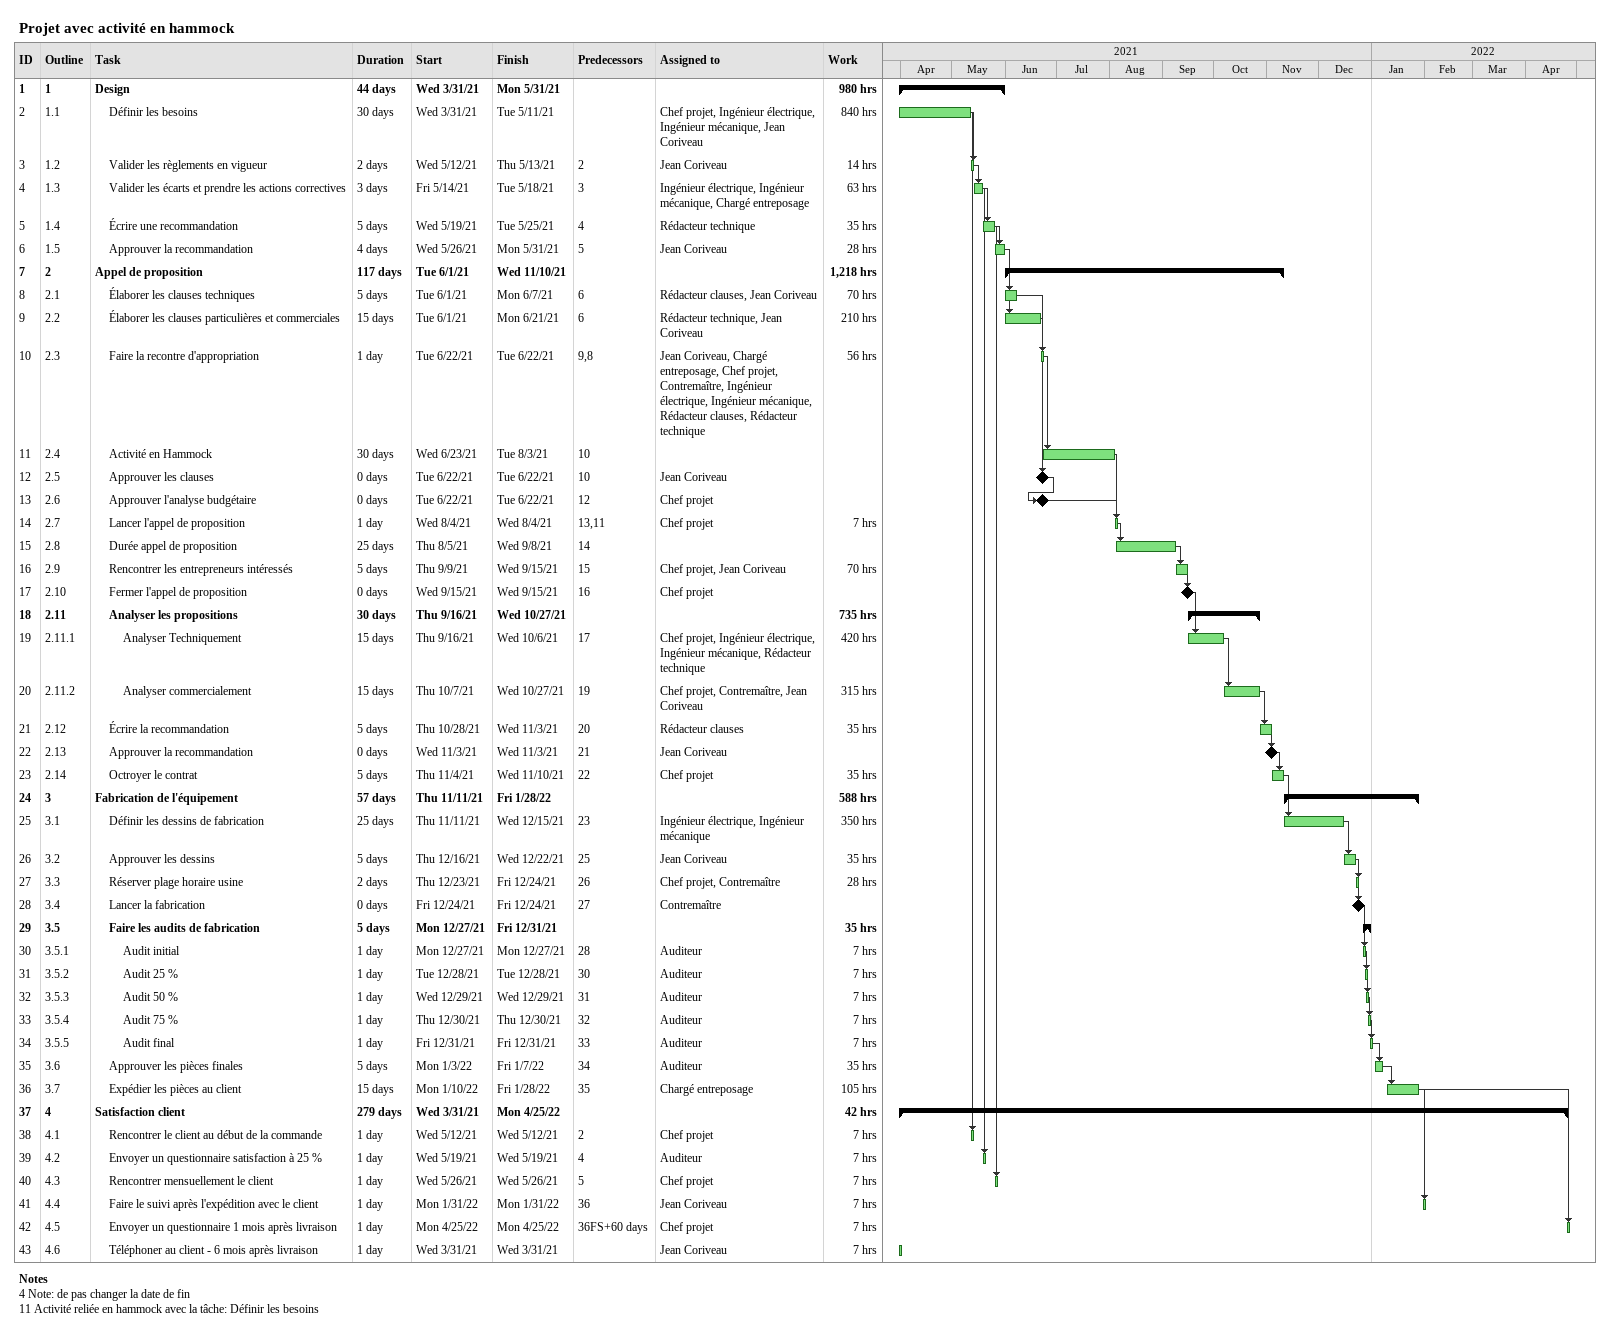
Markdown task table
Projet avec activité en hammock

| ID | WBS | Task | Duration | Start | Finish | Predecessors | Resources | Work (h) |
|---|---|---|---|---|---|---|---|---|
| 1 | 1 | **Design** | 44d | 2021-03-31 | 2021-05-31 |  |  | 980 |
| 2 | 1.1 | Définir les besoins | 30d | 2021-03-31 | 2021-05-11 |  | Chef projet, Ingénieur électrique, Ingénieur mécanique, Jean Coriveau | 840 |
| 3 | 1.2 | Valider les règlements en vigueur | 2d | 2021-05-12 | 2021-05-13 | 2 | Jean Coriveau | 14 |
| 4 | 1.3 | Valider les écarts et prendre les actions correctives | 3d | 2021-05-14 | 2021-05-18 | 3 | Ingénieur électrique, Ingénieur mécanique, Chargé entreposage | 63 |
| 5 | 1.4 | Écrire une recommandation | 5d | 2021-05-19 | 2021-05-25 | 4 | Rédacteur technique | 35 |
| 6 | 1.5 | Approuver la recommandation | 4d | 2021-05-26 | 2021-05-31 | 5 | Jean Coriveau | 28 |
| 7 | 2 | **Appel de proposition** | 117d | 2021-06-01 | 2021-11-10 |  |  | 1218 |
| 8 | 2.1 | Élaborer les clauses techniques | 5d | 2021-06-01 | 2021-06-07 | 6 | Rédacteur clauses, Jean Coriveau | 70 |
| 9 | 2.2 | Élaborer les clauses particulières et commerciales | 15d | 2021-06-01 | 2021-06-21 | 6 | Rédacteur technique, Jean Coriveau | 210 |
| 10 | 2.3 | Faire la recontre d'appropriation | 1d | 2021-06-22 | 2021-06-22 | 9, 8 | Jean Coriveau, Chargé entreposage, Chef projet, Contremaître, Ingénieur électrique, Ingénieur mécanique, Rédacteur clauses, Rédacteur technique | 56 |
| 11 | 2.4 | Activité en Hammock | 30d | 2021-06-23 | 2021-08-03 | 10 |  |  |
| 12 | 2.5 | Approuver les clauses | 0d | 2021-06-22 | 2021-06-22 | 10 | Jean Coriveau |  |
| 13 | 2.6 | Approuver l'analyse budgétaire | 0d | 2021-06-22 | 2021-06-22 | 12 | Chef projet |  |
| 14 | 2.7 | Lancer l'appel de proposition | 1d | 2021-08-04 | 2021-08-04 | 13, 11 | Chef projet | 7 |
| 15 | 2.8 | Durée appel de proposition | 25d | 2021-08-05 | 2021-09-08 | 14 |  |  |
| 16 | 2.9 | Rencontrer les entrepreneurs intéressés | 5d | 2021-09-09 | 2021-09-15 | 15 | Chef projet, Jean Coriveau | 70 |
| 17 | 2.10 | Fermer l'appel de proposition | 0d | 2021-09-15 | 2021-09-15 | 16 | Chef projet |  |
| 18 | 2.11 | **Analyser les propositions** | 30d | 2021-09-16 | 2021-10-27 |  |  | 735 |
| 19 | 2.11.1 | Analyser Techniquement | 15d | 2021-09-16 | 2021-10-06 | 17 | Chef projet, Ingénieur électrique, Ingénieur mécanique, Rédacteur technique | 420 |
| 20 | 2.11.2 | Analyser commercialement | 15d | 2021-10-07 | 2021-10-27 | 19 | Chef projet, Contremaître, Jean Coriveau | 315 |
| 21 | 2.12 | Écrire la recommandation | 5d | 2021-10-28 | 2021-11-03 | 20 | Rédacteur clauses | 35 |
| 22 | 2.13 | Approuver la recommandation | 0d | 2021-11-03 | 2021-11-03 | 21 | Jean Coriveau |  |
| 23 | 2.14 | Octroyer le contrat | 5d | 2021-11-04 | 2021-11-10 | 22 | Chef projet | 35 |
| 24 | 3 | **Fabrication de l'équipement** | 57d | 2021-11-11 | 2022-01-28 |  |  | 588 |
| 25 | 3.1 | Définir les dessins de fabrication | 25d | 2021-11-11 | 2021-12-15 | 23 | Ingénieur électrique, Ingénieur mécanique | 350 |
| 26 | 3.2 | Approuver les dessins | 5d | 2021-12-16 | 2021-12-22 | 25 | Jean Coriveau | 35 |
| 27 | 3.3 | Réserver plage horaire usine | 2d | 2021-12-23 | 2021-12-24 | 26 | Chef projet, Contremaître | 28 |
| 28 | 3.4 | Lancer la fabrication | 0d | 2021-12-24 | 2021-12-24 | 27 | Contremaître |  |
| 29 | 3.5 | **Faire les audits de fabrication** | 5d | 2021-12-27 | 2021-12-31 |  |  | 35 |
| 30 | 3.5.1 | Audit initial | 1d | 2021-12-27 | 2021-12-27 | 28 | Auditeur | 7 |
| 31 | 3.5.2 | Audit 25 % | 1d | 2021-12-28 | 2021-12-28 | 30 | Auditeur | 7 |
| 32 | 3.5.3 | Audit 50 % | 1d | 2021-12-29 | 2021-12-29 | 31 | Auditeur | 7 |
| 33 | 3.5.4 | Audit 75 % | 1d | 2021-12-30 | 2021-12-30 | 32 | Auditeur | 7 |
| 34 | 3.5.5 | Audit final | 1d | 2021-12-31 | 2021-12-31 | 33 | Auditeur | 7 |
| 35 | 3.6 | Approuver les pièces finales | 5d | 2022-01-03 | 2022-01-07 | 34 | Auditeur | 35 |
| 36 | 3.7 | Expédier les pièces au client | 15d | 2022-01-10 | 2022-01-28 | 35 | Chargé entreposage | 105 |
| 37 | 4 | **Satisfaction client** | 279d | 2021-03-31 | 2022-04-25 |  |  | 42 |
| 38 | 4.1 | Rencontrer le client au début de la commande | 1d | 2021-05-12 | 2021-05-12 | 2 | Chef projet | 7 |
| 39 | 4.2 | Envoyer un questionnaire satisfaction à 25 % | 1d | 2021-05-19 | 2021-05-19 | 4 | Auditeur | 7 |
| 40 | 4.3 | Rencontrer mensuellement le client | 1d | 2021-05-26 | 2021-05-26 | 5 | Chef projet | 7 |
| 41 | 4.4 | Faire le suivi après l'expédition avec le client | 1d | 2022-01-31 | 2022-01-31 | 36 | Jean Coriveau | 7 |
| 42 | 4.5 | Envoyer un questionnaire 1 mois après livraison | 1d | 2022-04-25 | 2022-04-25 | 36FS+60d | Chef projet | 7 |
| 43 | 4.6 | Téléphoner au client - 6 mois après livraison | 1d | 2021-03-31 | 2021-03-31 |  | Jean Coriveau | 7 |

Notes
- 4: Note: de pas changer la date de fin
- 11: Activité reliée en hammock avec la tâche: Définir les besoins
